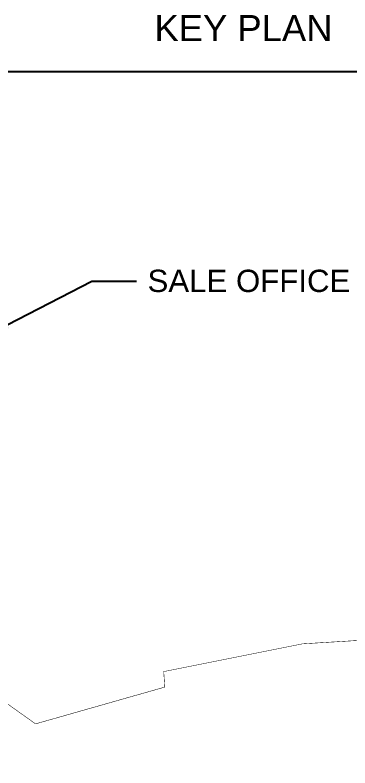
# Model space of a CAD drawing. Header units: metres. Extents: x 494 to 1845, y -666 to 1061.
# Drawn here: x 1551.82 to 1554.26, y 282.97 to 288.47 of the extents above; entities that cross this region are included whole.
import ezdxf
from ezdxf import colors
from ezdxf.entities.mleader import LeaderData, LeaderLine
from ezdxf.enums import TextEntityAlignment as Align
from ezdxf.math import Vec2, Vec3

# ---------------------------------------------------------------- set-up
doc = ezdxf.new("R2010")
doc.units = ezdxf.units.M
doc.header["$MEASUREMENT"] = 0
doc.layers.add('SHEET', color=7, linetype='Continuous')
doc.layers.add('WALL', color=250, linetype='Continuous')
doc.layers.add('VDA-WALL', color=250, linetype='Continuous', lineweight=25)
doc.styles.add('NAME PLATE', font='arial.ttf')
doc.styles.get("Standard").update_dxf_attribs({"font": 'arial.ttf'})

# ---------------------------------------------------------------- blocks, each defined once
blk = doc.blocks.new('zw$2024')
at = {"layer": 'WALL', "lineweight": 50, "ltscale": 0.5, "const_width": 0.00405}
blk.add_lwpolyline([(4.8909, 3.2213), (3.638, 3.1452), (2.5204, 2.9215), (2.5286, 2.7963), (1.4874, 2.4998), (0.9691, 2.8689), (0.9424, 4.0212), (0.9341, 5.1467), (1.0974, 6.4088), (1.191, 7.277), (0.9717, 7.3203), (0.8775, 7.3478), (0.6241, 7.401), (0.5032, 7.4196), (0.4187, 6.8248), (0.2108, 5.5097), (0.015, 3.9691), (0.1838, 2.5607), (0.5033, 2.4801), (1.0075, 2.4163), (1.0255, 1.6346)], dxfattribs=at)
blk = doc.blocks.new('DAFASDFDFA')
at = {"layer": 'SHEET'}
blk.add_line((-5.25, 48.1), (1.75, 48.1), dxfattribs=at)
at = {"color": 3}
blk.add_blockref('zw$2024', (-4.9131, 40.3384), dxfattribs=at)
at = {"layer": 'SHEET', "style": 'NAME PLATE'}
blk.add_text('KEY PLAN', height=0.21, dxfattribs=at).set_placement((-1.75, 48.45), align=Align.MIDDLE_CENTER)
at = {"layer": 'SHEET'}
ml = blk.add_multileader_mtext('Standard', dxfattribs=at)
ml.set_content('SALE OFFICE', color=256)
ml.set_leader_properties()
ml.build(insert=Vec2(0, 0))
ml.multileader.update_dxf_attribs({"dogleg_length": 0.36, "arrow_head_size": 0.18})
ctx = ml.context
ctx.base_point, ctx.char_height, ctx.arrow_head_size, ctx.landing_gap_size, ctx.plane_origin = Vec3(-2.6132, 46.4095), 0.18, 0.18, 0.09, Vec3(-3.8147, 45.9726)
notes = []
notes.append((ctx, [(0, (1, 1, 0), (-2.9732, 46.4095), (1, 0), 0.36, [(0, [(-3.8147, 45.9726)], 0, [])])]))
ctx.mtext.insert, ctx.mtext.flow_direction = Vec3(-2.5232, 46.5011), 5
for ctx, leaders in notes:
    for number, flags, end, landing, length, lines in leaders:
        leader = LeaderData()
        leader.index, (leader.has_last_leader_line, leader.has_dogleg_vector, leader.attachment_direction) = number, flags
        leader.last_leader_point, leader.dogleg_vector, leader.dogleg_length = Vec3(end), Vec3(landing), length
        for number, points, colour, breaks in lines:
            line = LeaderLine()
            line.index, line.vertices, line.color, line.breaks = number, Vec3.list(points), colors.encode_raw_color(colour), breaks
            leader.lines.append(line)
        ctx.leaders.append(leader)

msp = doc.modelspace()

# ---------------------------------------------------------------- block references
at = {"layer": 'VDA-WALL', "xscale": 0.9052046613064094, "yscale": 0.9052046613064094, "zscale": 0.9052046613064094}
msp.add_blockref('DAFASDFDFA', (1555.0709, 244.5134), dxfattribs=at)

doc.saveas('drawing.dxf')
